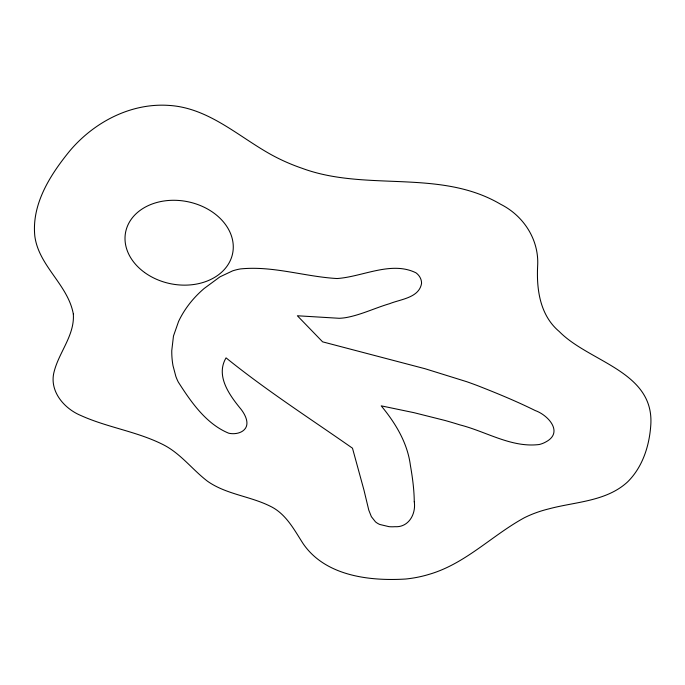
<?xml version="1.0" encoding="UTF-8"?>
<svg xmlns="http://www.w3.org/2000/svg" width="685" height="685" viewBox="0 0 685 685"><rect width="100%" height="100%" fill="white"/><g stroke="black" fill="none" stroke-linecap="round" stroke-linejoin="round"><path stroke-width="1.03" d="M414.271 501.728C416.129 513.956 408.714 527.621 394.894 526.697A24.317 15.541 -0.5 0 1 389.003 526.662L379.807 524.479A18.307 11.671 -0.4 0 1 375.44 521.807L371.381 516.678L368.778 510.119L363.983 490.16L352.484 448.196C310.048 418.509 266.379 390.459 226.059 357.861C215.681 375.337 228.721 394.055 239.63 407.549C244.845 413.569 251.378 424.983 242.738 431.019A14.59 9.941 5.6 0 1 234.33 433.665A14.188 9.667 5.6 0 1 228.704 433.203C206.151 423.955 190.995 401.958 178.246 381.973A90 64.407 4.9 0 1 175.857 376.45L172.997 365.644A150.82 108.906 2.2 0 1 171.772 350.557L173.476 336.018L178.571 321.47A149.75 107.819 2.3 0 1 189.12 304.243A143.071 103.161 2.6 0 1 204.139 288.505L219.945 276.851L232.635 270.858A47.368 35.397 6.1 0 1 240.358 268.94C272.844 265.583 304.765 276.706 337.08 278.538C362.605 276.817 391.281 260.634 415.949 272.81A19.077 14.548 -2.1 0 1 419.845 277.074A19.437 14.822 -2 0 1 421.54 283.556C418.972 297.855 400.853 299.157 389.748 303.635C375.123 307.942 361.252 314.792 346.19 317.566A42.804 32.623 1.7 0 1 339.246 318.294L297.367 315.768L322.609 341.841L425.137 368.753L466.853 381.742A365.293 217.633 2.6 0 1 477.608 385.664C497.096 393.301 516.507 401.273 535.268 410.58C548.188 415.127 563.935 432.44 545.757 441.979A19.711 13.229 -6.1 0 1 539.232 444.514C511.438 447.981 486.102 431.481 459.892 424.888A341.841 198.659 2.1 0 0 445.01 420.47L414.048 412.695L381.202 405.845C395.425 423.005 407.464 442.775 410.375 465.243C412.481 477.291 414.142 489.484 414.271 501.728M73.338 314.09C74.742 335.145 59.278 351.816 54.218 371.321C48.781 390.681 63.816 408.423 80.813 415.495C107.545 427.594 137.291 431.473 163.518 444.83C180.763 453.65 192.365 469.662 207.504 481.238C226.196 494.399 249.931 496.094 270.095 506.147C285.876 513.604 294.088 529.633 303.095 543.616C325.247 576.051 369.48 581.231 405.683 579.022A83.647 52.702 -0.5 0 0 428.87 574.415C465.235 563.969 491.796 535.55 524.222 517.817A82.277 49.551 -5.7 0 1 548.95 508.844C575.528 501.694 606.259 501.557 627.571 481.932C642.342 467.384 649.149 446.569 650.699 426.275C655.391 371.544 589.622 362.485 559.303 331.566C540.08 315.494 536.423 289.618 537.639 266.037C539.249 239.93 523.768 215.886 500.692 204.293C439.95 168.416 366.175 192.04 302.034 168.27A189.009 171.781 -2 0 1 271.32 154.724C238.363 136.52 208.608 107.905 169.204 105.43C131.049 102.673 94.213 122.058 69.939 150.717C50.407 174.581 31.424 204.044 34.841 236.256C38.831 266.182 68.063 284.737 73.338 314.09M144.492 272.425A54.552 41.896 11.1 0 0 232.48 254.126A54.552 41.896 11.1 0 0 160.453 201.621A54.552 41.896 11.1 0 0 144.492 272.425"/></g></svg>
